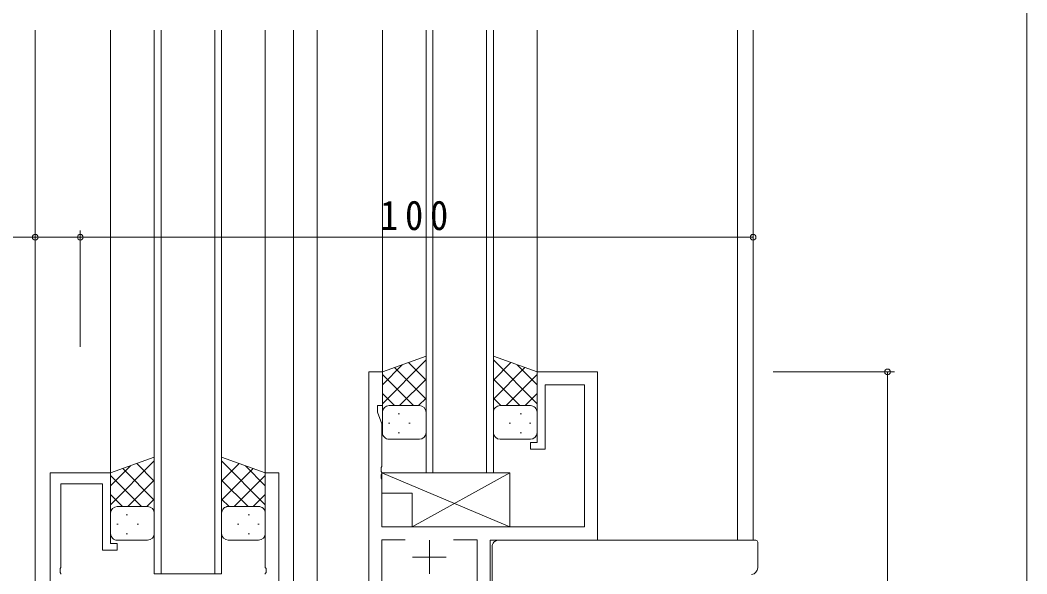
# Model space of a CAD drawing. Units: millimetres on the paper. Extents: x -420 to 373, y -297 to 267.
# Drawn here: x -304.4 to -154.8, y -135.4 to -53.1 of the extents above; entities that cross this region are included whole.
import ezdxf

# ---------------------------------------------------------------- set-up
doc = ezdxf.new("R2010")
doc.units = ezdxf.units.MM
for name, color, linetype, lineweight in [('0-3_YKK_11', 7, 'Continuous', 9), ('0-4_YKK_12', 2, 'Continuous', 9), ('0-5_YKK_13', 4, 'Continuous', 9), ('0-7_YKK_D', 6, 'Continuous', 9)]:
    doc.layers.add(name, color=color, linetype=linetype, lineweight=lineweight)
doc.styles.add('ＭＳ ゴシック', font='')
doc.styles.get('ＭＳ ゴシック').set_extended_font_data('MS Gothic')

msp = doc.modelspace()

# ---------------------------------------------------------------- linework, layer by layer
at = {"layer": '0-3_YKK_11'}
for p, q in [((-252.604, -105.398), (-250.604, -105.398)), ((-252.604, -185.748), (-252.604, -105.398)), ((-250.604, -105.398), (-250.604, -110.398)), ((-227.604, -105.398), (-218.604, -105.398)), ((-227.604, -115.898), (-227.604, -105.398)), ((-218.604, -105.398), (-218.604, -130.398)), ((-226.404, -107.328), (-226.404, -116.898)), ((-220.534, -107.328), (-226.404, -107.328)), ((-220.534, -128.398), (-220.534, -107.328)), ((-251.304, -110.398), (-251.304, -111.398)), ((-250.604, -110.398), (-251.304, -110.398)), ((-251.304, -111.398), (-250.674, -113.129)), ((-250.674, -113.129), (-250.674, -119.44)), ((-228.604, -115.898), (-227.604, -115.898)), ((-228.604, -116.898), (-228.604, -115.898)), ((-226.404, -116.898), (-228.604, -116.898)), ((-250.674, -119.44), (-250.794, -119.623)), ((-250.794, -119.623), (-250.794, -120.173)), ((-300.004, -120.398), (-300.004, -145.398)), ((-291.004, -120.398), (-300.004, -120.398)), ((-291.004, -130.898), (-291.004, -120.398)), ((-268.004, -120.398), (-268.004, -134.44)), ((-266.004, -120.398), (-268.004, -120.398)), ((-266.004, -141.398), (-266.004, -120.398)), ((-250.794, -120.173), (-250.674, -120.356)), ((-250.674, -120.44), (-250.794, -120.623)), ((-250.794, -120.623), (-250.794, -121.173)), ((-250.794, -121.173), (-250.674, -121.356)), ((-250.674, -120.356), (-250.674, -120.44)), ((-298.374, -122.028), (-292.204, -122.028)), ((-298.374, -134.44), (-298.374, -122.028)), ((-292.204, -122.028), (-292.204, -131.898)), ((-250.674, -121.356), (-250.674, -128.398)), ((-250.674, -128.398), (-220.534, -128.398)), ((-290.004, -130.898), (-291.004, -130.898)), ((-290.004, -131.898), (-290.004, -130.898)), ((-250.674, -130.328), (-247.191, -130.328)), ((-250.674, -175.398), (-250.674, -130.328)), ((-243.604, -130.398), (-243.604, -135.398)), ((-240.017, -130.328), (-236.534, -130.328)), ((-240.017, -130.328), (-236.534, -130.328)), ((-236.534, -130.328), (-236.534, -175.398)), ((-234.604, -130.398), (-234.604, -179.398)), ((-218.604, -130.398), (-234.604, -130.398)), ((-292.204, -131.898), (-290.004, -131.898)), ((-246.104, -132.898), (-241.104, -132.898)), ((-298.494, -134.623), (-298.374, -134.44)), ((-298.494, -135.173), (-298.494, -134.623)), ((-268.004, -134.44), (-267.884, -134.623)), ((-267.884, -134.623), (-267.884, -135.173)), ((-298.374, -135.356), (-298.494, -135.173)), ((-298.374, -135.44), (-298.374, -135.356)), ((-267.884, -135.173), (-268.004, -135.356)), ((-268.004, -135.356), (-268.004, -135.44))]:
    msp.add_line(p, q, dxfattribs=at)
at = {"layer": '0-4_YKK_12'}
for p, q in [((-302.204, -54.648), (-302.204, -145.398)), ((-291.004, -54.648), (-291.004, -120.898)), ((-284.504, -54.648), (-284.504, -135.397)), ((-283.504, -135.397), (-283.504, -54.648)), ((-275.504, -54.648), (-275.504, -135.397)), ((-274.504, -135.397), (-274.504, -54.648)), ((-268.004, -54.648), (-268.004, -120.898)), ((-263.804, -54.648), (-263.804, -220.398)), ((-260.304, -54.648), (-260.304, -186.398)), ((-250.604, -54.648), (-250.604, -105.898)), ((-244.104, -54.648), (-244.104, -120.397)), ((-243.104, -120.397), (-243.104, -54.648)), ((-235.104, -54.648), (-235.104, -120.397)), ((-234.104, -120.397), (-234.104, -54.648)), ((-227.604, -54.648), (-227.604, -105.898)), ((-197.804, -54.648), (-197.804, -130.398)), ((-195.504, -54.648), (-195.504, -130.398)), ((-244.104, -120.397), (-234.104, -120.397)), ((-218.904, -130.398), (-197.803, -130.398)), ((-284.504, -135.397), (-274.504, -135.397))]:
    msp.add_line(p, q, dxfattribs=at)
at = {"layer": '0-5_YKK_13'}
for p, q in [((-244.104, -103.077), (-250.604, -105.398)), ((-244.104, -111.62), (-244.104, -103.077)), ((-234.104, -111.619), (-234.103, -103.076)), ((-234.103, -103.076), (-227.603, -105.398)), ((-250.604, -110.13), (-244.104, -103.63)), ((-250.604, -107.301), (-247.643, -104.341)), ((-244.104, -106.621), (-246.716, -104.009)), ((-227.603, -110.13), (-234.103, -103.63)), ((-234.103, -106.621), (-231.492, -104.009)), ((-227.603, -107.301), (-230.564, -104.34)), ((-250.604, -105.398), (-250.604, -111.398)), ((-245.984, -110.398), (-250.604, -105.778)), ((-244.104, -109.449), (-248.8, -104.754)), ((-234.103, -109.449), (-229.408, -104.754)), ((-232.224, -110.398), (-227.603, -105.778)), ((-227.603, -105.398), (-227.604, -111.398)), ((-248.044, -110.398), (-244.104, -106.458)), ((-230.164, -110.398), (-234.103, -106.458)), ((-248.812, -110.398), (-250.604, -108.606)), ((-229.395, -110.398), (-227.603, -108.606)), ((-249.604, -110.398), (-246.004, -110.398)), ((-249.204, -110.398), (-245.104, -110.398)), ((-245.215, -110.398), (-244.104, -109.287)), ((-232.992, -110.398), (-234.103, -109.286)), ((-229.003, -110.398), (-233.103, -110.398)), ((-228.603, -110.398), (-232.203, -110.398)), ((-250.604, -114.398), (-250.604, -111.398)), ((-248.269, -111.62), (-248.069, -111.62)), ((-244.104, -111.398), (-244.104, -114.398)), ((-234.104, -111.398), (-234.104, -114.398)), ((-229.939, -111.619), (-230.139, -111.619)), ((-227.604, -114.398), (-227.604, -111.398)), ((-249.684, -113.035), (-249.484, -113.035)), ((-246.654, -113.035), (-246.454, -113.035)), ((-231.554, -113.034), (-231.754, -113.034)), ((-228.524, -113.034), (-228.724, -113.034)), ((-248.269, -114.45), (-248.069, -114.45)), ((-229.939, -114.449), (-230.139, -114.449)), ((-245.104, -115.398), (-249.604, -115.398)), ((-233.104, -115.398), (-228.604, -115.398)), ((-284.504, -118.077), (-291.004, -120.398)), ((-284.504, -126.62), (-284.504, -118.077)), ((-274.504, -126.619), (-274.503, -118.076)), ((-274.503, -118.076), (-268.004, -120.398)), ((-291.004, -125.13), (-284.504, -118.63)), ((-291.004, -122.301), (-288.043, -119.341)), ((-284.504, -121.621), (-287.116, -119.009)), ((-274.504, -121.621), (-271.892, -119.009)), ((-268.004, -125.13), (-274.503, -118.63)), ((-268.004, -122.301), (-270.964, -119.34)), ((-291.004, -120.398), (-291.004, -126.398)), ((-286.384, -125.398), (-291.004, -120.778)), ((-284.504, -124.449), (-289.2, -119.754)), ((-274.504, -124.449), (-269.808, -119.754)), ((-272.624, -125.398), (-268.004, -120.778)), ((-268.004, -120.398), (-268.004, -126.398)), ((-250.674, -120.398), (-250.674, -123.398)), ((-250.674, -120.398), (-231.674, -120.398)), ((-231.674, -128.398), (-250.674, -120.398)), ((-231.674, -120.398), (-231.674, -128.398)), ((-288.444, -125.398), (-284.504, -121.458)), ((-270.564, -125.398), (-274.504, -121.458)), ((-289.212, -125.398), (-291.004, -123.606)), ((-269.795, -125.398), (-268.004, -123.606)), ((-250.674, -123.398), (-246.174, -123.398)), ((-290.004, -125.398), (-286.404, -125.398)), ((-289.604, -125.398), (-285.504, -125.398)), ((-285.616, -125.398), (-284.504, -124.287)), ((-273.392, -125.398), (-274.504, -124.286)), ((-269.404, -125.398), (-273.503, -125.398)), ((-269.004, -125.398), (-272.604, -125.398)), ((-291.004, -129.398), (-291.004, -126.398)), ((-288.669, -126.62), (-288.469, -126.62)), ((-284.504, -126.398), (-284.504, -129.398)), ((-274.504, -126.398), (-274.504, -129.398)), ((-270.339, -126.619), (-270.539, -126.619)), ((-268.004, -129.398), (-268.004, -126.398)), ((-290.084, -128.035), (-289.884, -128.035)), ((-287.054, -128.035), (-286.854, -128.035)), ((-271.954, -128.034), (-272.154, -128.034)), ((-268.924, -128.034), (-269.124, -128.034)), ((-246.174, -128.398), (-231.674, -128.398)), ((-288.669, -129.45), (-288.469, -129.45)), ((-270.339, -129.449), (-270.539, -129.449)), ((-285.504, -130.398), (-290.004, -130.398)), ((-273.504, -130.398), (-269.004, -130.398)), ((-234.304, -139.512), (-234.304, -131.398)), ((-233.304, -130.398), (-197.804, -130.398)), ((-195.104, -130.398), (-197.804, -130.398)), ((-194.804, -134.482), (-194.804, -130.698))]:
    msp.add_line(p, q, dxfattribs=at)
msp.add_lwpolyline([(-246.174, -123.398), (-246.174, -128.398), (-231.674, -120.398)], dxfattribs=at)
for centre, radius, start, end in [((-249.604, -111.398), 1, 89.99998, 179.99998), ((-249.604, -111.398), 1, 89.99998, 179.99998), ((-245.104, -111.398), 1, 359.99998, 89.99998), ((-233.104, -111.398), 1, 89.99841, 179.99841), ((-228.604, -111.398), 1, 359.99841, 89.99841), ((-228.604, -111.398), 1, 359.99841, 89.99841), ((-249.604, -114.398), 1, 179.99998, 269.99998), ((-245.104, -114.398), 1, 269.99998, 359.99998), ((-233.104, -114.398), 1, 179.99841, 269.99841), ((-228.604, -114.398), 1, 269.99841, 359.99841), ((-290.004, -126.398), 1, 89.99998, 179.99998), ((-290.004, -126.398), 1, 89.99998, 179.99998), ((-285.504, -126.398), 1, 359.99998, 89.99998), ((-273.504, -126.398), 1, 89.99841, 179.99841), ((-269.004, -126.398), 1, 359.99841, 89.99841), ((-269.004, -126.398), 1, 359.99841, 89.99841), ((-290.004, -129.398), 1, 179.99998, 269.99998), ((-285.504, -129.398), 1, 269.99998, 359.99998), ((-273.504, -129.398), 1, 179.99841, 269.99841), ((-269.004, -129.398), 1, 269.99841, 359.99841), ((-233.304, -131.398), 1, 135.57298, 180), ((-233.304, -131.398), 1, 90, 135.57298), ((-233.304, -131.398), 1, 121.36697, 135.57298), ((-195.104, -130.698), 0.3, 0, 90), ((-195.804, -134.482), 1, 275, 0)]:
    msp.add_arc(centre, radius, start, end, dxfattribs=at)
at = {"layer": '0-7_YKK_D'}
for p, q in [((-154.804, 213.602), (-154.804, -172.398)), ((-302.204, -101.704), (-302.204, -84.398)), ((-295.504, -101.686), (-295.504, -84.398)), ((-295.504, -101.686), (-295.504, -84.398)), ((-195.504, -101.49), (-195.504, -84.398)), ((-302.204, -85.398), (-317.104, -85.398)), ((-295.504, -85.398), (-302.204, -85.398)), ((-295.504, -85.398), (-195.504, -85.398)), ((-192.504, -105.398), (-174.504, -105.398)), ((-175.504, -179.398), (-175.504, -105.398))]:
    msp.add_line(p, q, dxfattribs=at)
for centre in [(-302.204, -85.398), (-295.504, -85.398), (-295.504, -85.398), (-195.504, -85.398), (-175.504, -105.398)]:
    msp.add_circle(centre, 0.425, dxfattribs=at)

# ---------------------------------------------------------------- texts
at = {"layer": '0-7_YKK_D', "color": 3, "insert": (-250.944, -84.398), "char_height": 4.399, "attachment_point": 7, "style": 'ＭＳ ゴシック'}
msp.add_mtext('\\T1.38;\\W0.9;100', dxfattribs=at)

doc.saveas('drawing.dxf')
